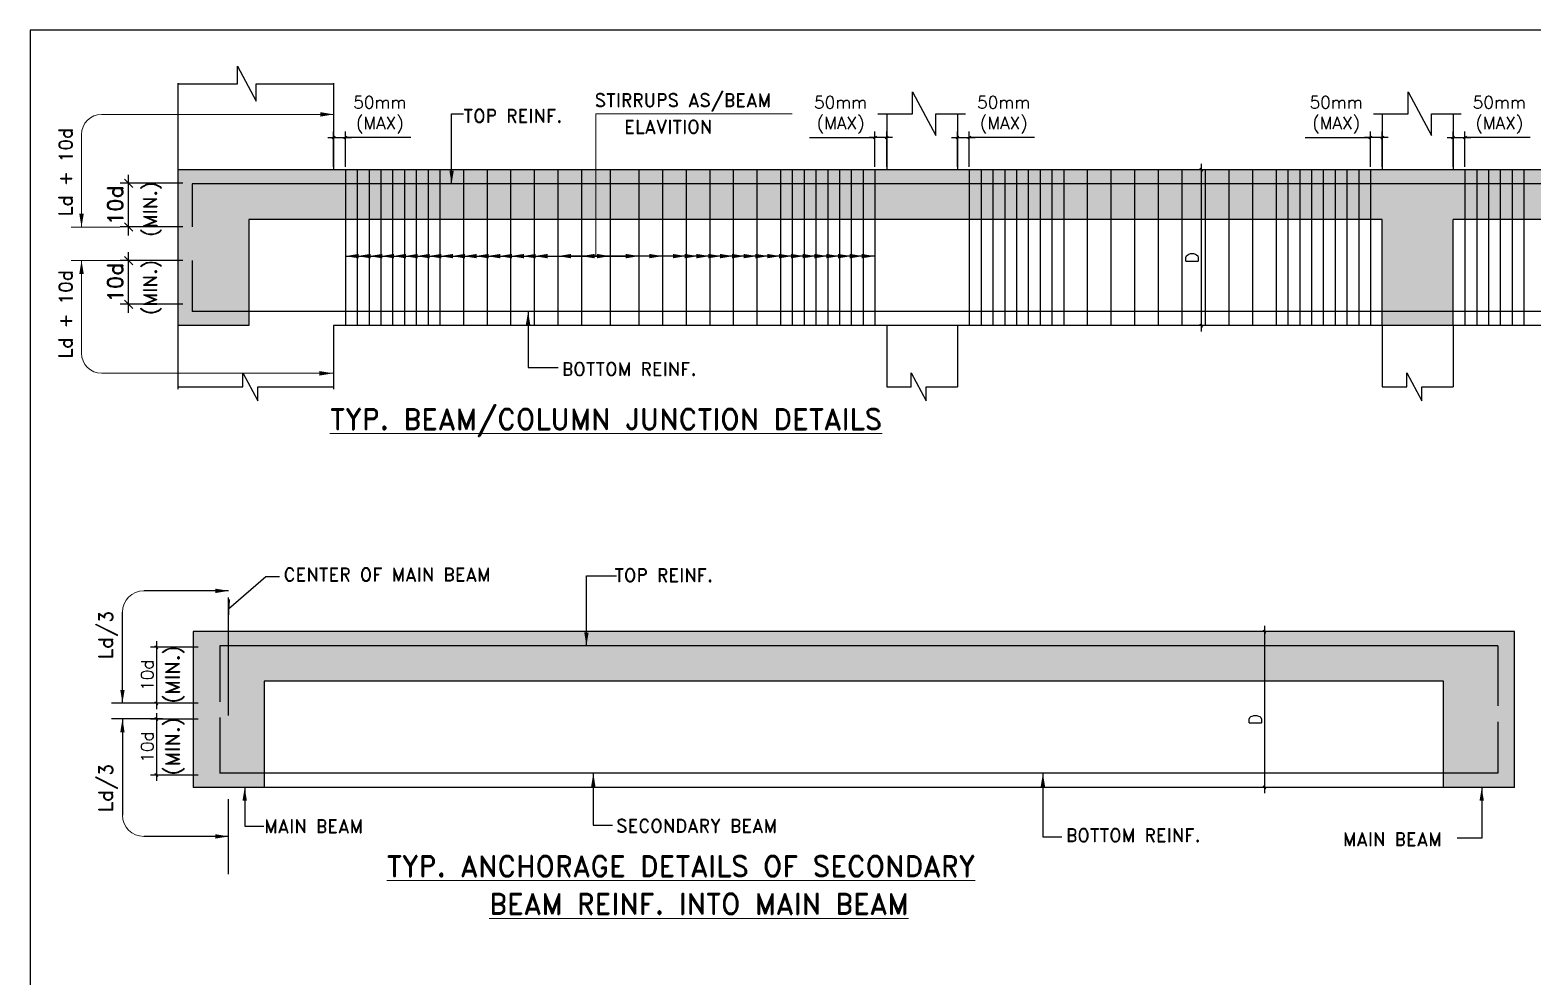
# Model space of a CAD drawing. Header units: millimetres. Extents: x 2061841 to 105821645, y -77612 to 48520811.
# Drawn here: x 2742622 to 2768096, y 43251 to 59297 of the extents above; entities that cross this region are included whole.
import ezdxf

# ---------------------------------------------------------------- set-up
doc = ezdxf.new("R2010")
doc.units = ezdxf.units.MM
doc.header["$LTSCALE"] = 10
doc.header["$MEASUREMENT"] = 0
for name, pattern in [('AUDIT_I_161129175419-4', [0]), ('AUDIT_I_161129175419-5', [0]), ('HIDDEN', [0.375, 0.25, -0.125])]:
    doc.linetypes.add(name, pattern=pattern)
for name, color, linetype in [('BAR', 1, 'Continuous'), ('BEAM HATCH', 252, 'Continuous'), ('BORDER', 5, 'Continuous'), ('DIM', 8, 'Continuous'), ('HATCH', 33, 'Continuous'), ('LINE', 4, 'Continuous'), ('TEXT1', 2, 'Continuous')]:
    doc.layers.add(name, color=color, linetype=linetype)
for name, color, linetype, lineweight in [('GEN-LEDAR', 3, 'Continuous', 0), ('TEXT', 2, 'Continuous', 25), ('TEXT 3', 1, 'Continuous', 18)]:
    doc.layers.add(name, color=color, linetype=linetype, lineweight=lineweight)
doc.styles.add('200', font='romand.shx', dxfattribs={"width": 0.8, "height": 225})
doc.styles.add('LOAD', font='romand.shx', dxfattribs={"height": 275})
doc.styles.add('MAH', font='romand.shx', dxfattribs={"height": 210})
doc.styles.add('RD', font='romand.shx', dxfattribs={"width": 0.9, "height": 225})
doc.dimstyles.new('GR1', dxfattribs={"dimtxt": 225, "dimasz": 125, "dimexe": 125, "dimexo": 100, "dimgap": 50, "dimtad": 1, "dimdec": 0, "dimzin": 3, "dimdsep": 46, "dimtxsty": '200', "dimblk1": 'OBLIQUE', "dimblk2": 'OBLIQUE', "dimsah": 1, "dimcen": 0.0625, "dimdle": 125, "dimclrd": 3, "dimclre": 3, "dimclrt": 2, "dimadec": 0, "dimazin": 0, "dimtfac": 1, "dimtdec": 0, "dimtix": 1, "dimtmove": 0, "dimatfit": 3, "dimfxl": 1, "dimtolj": 1, "dimtzin": 0, "dimarcsym": 0})
doc.dimstyles.new('MA', dxfattribs={"dimtxt": 210, "dimasz": 50, "dimexe": 100, "dimexo": 50, "dimgap": 50, "dimtad": 1, "dimdec": 0, "dimzin": 0, "dimdsep": 46, "dimtxsty": 'MAH', "dimblk1": 'OBLIQUE', "dimblk2": 'OBLIQUE', "dimsah": 1, "dimcen": 0.09, "dimdle": 100, "dimclrd": 3, "dimclre": 3, "dimclrt": 2, "dimadec": 0, "dimazin": 0, "dimtfac": 1, "dimtdec": 0, "dimtix": 1, "dimtofl": 0, "dimtmove": 0, "dimatfit": 3, "dimldrblk": 'OBLIQUE', "dimfxl": 1, "dimtolj": 1, "dimtzin": 0, "dimarcsym": 0})

# ---------------------------------------------------------------- blocks, each defined once
blk = doc.blocks.new('_Oblique')
at = {"color": 0, "linetype": 'ByBlock', "lineweight": -2}
blk.add_line((-0.5, -0.5), (0.5, 0.5), dxfattribs=at)
blk = doc.blocks.new('*D1805')
at = {"layer": 'Defpoints', "color": 0, "linetype": 'AUDIT_I_161129175419-5', "transparency": 16777216}
for p in [(2762775, 56930), (2762474, 54290), (2762775, 54290)]:
    blk.add_point(p, dxfattribs=at)
at = {"layer": 'DIM', "color": 3, "linetype": 'AUDIT_I_161129175419-5', "lineweight": -2, "transparency": 16777216}
for p, q in [((2762725, 56930), (2762374, 56930)), ((2762474, 57030), (2762474, 54190)), ((2762725, 54290), (2762374, 54290))]:
    blk.add_line(p, q, dxfattribs=at)
at = {"layer": 'DIM', "color": 3, "linetype": 'AUDIT_I_161129175419-5', "lineweight": -2, "transparency": 16777216, "xscale": 50, "yscale": 50, "zscale": 50}
for p, rotation in [((2762474, 56930), 90), ((2762474, 54290), 270)]:
    blk.add_blockref('_Oblique', p, dxfattribs=dict(at, rotation=rotation))
at = {"layer": 'DIM', "color": 2, "linetype": 'AUDIT_I_161129175419-5', "transparency": 16777216, "insert": (2762319, 55441), "char_height": 210, "attachment_point": 5, "rotation": 90, "style": 'MAH'}
blk.add_mtext('\\A1;D', dxfattribs=at)
blk = doc.blocks.new('*D1806')
at = {"color": 3, "lineweight": -2, "transparency": 16777216}
for p, q in [((2756942, 56980), (2756942, 57577)), ((2757142, 56980), (2757142, 57577)), ((2755835, 57477), (2756942, 57477)), ((2757242, 57477), (2756842, 57477))]:
    blk.add_line(p, q, dxfattribs=at)
at = {"layer": 'Defpoints', "color": 0, "linetype": 'AUDIT_I_161129175419-4', "transparency": 16777216}
for p in [(2756942, 57477), (2756942, 56930), (2757142, 56930)]:
    blk.add_point(p, dxfattribs=at)
at = {"color": 3, "linetype": 'AUDIT_I_161129175419-4', "lineweight": -2, "transparency": 16777216, "xscale": 50, "yscale": 50, "zscale": 50, "rotation": 180}
blk.add_blockref('_Oblique', (2756942, 57477), dxfattribs=at)
at = {"color": 3, "linetype": 'AUDIT_I_161129175419-4', "lineweight": -2, "transparency": 16777216, "xscale": 50, "yscale": 50, "zscale": 50}
blk.add_blockref('_Oblique', (2757142, 57477), dxfattribs=at)
at = {"color": 2, "linetype": 'AUDIT_I_161129175419-4', "transparency": 16777216, "insert": (2756360, 57862), "char_height": 210, "attachment_point": 5, "style": 'MAH'}
blk.add_mtext('\\A1;50mm\\P(MAX)', dxfattribs=at)
blk = doc.blocks.new('*D1763')
at = {"color": 3, "lineweight": -2, "transparency": 16777216}
for p, q in [((2747768, 56980), (2747768, 57577)), ((2747968, 56980), (2747968, 57577)), ((2747668, 57477), (2748068, 57477)), ((2749075, 57477), (2747968, 57477))]:
    blk.add_line(p, q, dxfattribs=at)
at = {"layer": 'Defpoints', "color": 0, "linetype": 'AUDIT_I_161129175419-4', "transparency": 16777216}
for p in [(2747968, 57477), (2747768, 56930), (2747968, 56930)]:
    blk.add_point(p, dxfattribs=at)
at = {"color": 3, "linetype": 'AUDIT_I_161129175419-4', "lineweight": -2, "transparency": 16777216, "xscale": 50, "yscale": 50, "zscale": 50, "rotation": 180}
blk.add_blockref('_Oblique', (2747768, 57477), dxfattribs=at)
at = {"color": 3, "linetype": 'AUDIT_I_161129175419-4', "lineweight": -2, "transparency": 16777216, "xscale": 50, "yscale": 50, "zscale": 50}
blk.add_blockref('_Oblique', (2747968, 57477), dxfattribs=at)
at = {"color": 2, "linetype": 'AUDIT_I_161129175419-4', "transparency": 16777216, "insert": (2748550, 57862), "char_height": 210, "attachment_point": 5, "style": 'MAH'}
blk.add_mtext('\\A1;50mm\\P(MAX)', dxfattribs=at)
blk = doc.blocks.new('*D1764')
at = {"color": 3, "lineweight": -2, "transparency": 16777216}
for p, q in [((2758342, 56980), (2758342, 57577)), ((2758542, 56980), (2758542, 57577)), ((2758242, 57477), (2758642, 57477)), ((2759650, 57477), (2758542, 57477))]:
    blk.add_line(p, q, dxfattribs=at)
at = {"layer": 'Defpoints', "color": 0, "linetype": 'AUDIT_I_161129175419-4', "transparency": 16777216}
for p in [(2758542, 57477), (2758342, 56930), (2758542, 56930)]:
    blk.add_point(p, dxfattribs=at)
at = {"color": 3, "linetype": 'AUDIT_I_161129175419-4', "lineweight": -2, "transparency": 16777216, "xscale": 50, "yscale": 50, "zscale": 50, "rotation": 180}
blk.add_blockref('_Oblique', (2758342, 57477), dxfattribs=at)
at = {"color": 3, "linetype": 'AUDIT_I_161129175419-4', "lineweight": -2, "transparency": 16777216, "xscale": 50, "yscale": 50, "zscale": 50}
blk.add_blockref('_Oblique', (2758542, 57477), dxfattribs=at)
at = {"color": 2, "linetype": 'AUDIT_I_161129175419-4', "transparency": 16777216, "insert": (2759125, 57862), "char_height": 210, "attachment_point": 5, "style": 'MAH'}
blk.add_mtext('\\A1;50mm\\P(MAX)', dxfattribs=at)
blk = doc.blocks.new('*D1765')
at = {"color": 3, "lineweight": -2, "transparency": 16777216}
for p, q in [((2765342, 56980), (2765342, 57577)), ((2765542, 56980), (2765542, 57577)), ((2764235, 57477), (2765342, 57477)), ((2765642, 57477), (2765242, 57477))]:
    blk.add_line(p, q, dxfattribs=at)
at = {"layer": 'Defpoints', "color": 0, "linetype": 'AUDIT_I_161129175419-4', "transparency": 16777216}
for p in [(2765342, 57477), (2765342, 56930), (2765542, 56930)]:
    blk.add_point(p, dxfattribs=at)
at = {"color": 3, "linetype": 'AUDIT_I_161129175419-4', "lineweight": -2, "transparency": 16777216, "xscale": 50, "yscale": 50, "zscale": 50, "rotation": 180}
blk.add_blockref('_Oblique', (2765342, 57477), dxfattribs=at)
at = {"color": 3, "linetype": 'AUDIT_I_161129175419-4', "lineweight": -2, "transparency": 16777216, "xscale": 50, "yscale": 50, "zscale": 50}
blk.add_blockref('_Oblique', (2765542, 57477), dxfattribs=at)
at = {"color": 2, "linetype": 'AUDIT_I_161129175419-4', "transparency": 16777216, "insert": (2764760, 57862), "char_height": 210, "attachment_point": 5, "style": 'MAH'}
blk.add_mtext('\\A1;50mm\\P(MAX)', dxfattribs=at)
blk = doc.blocks.new('*D1766')
at = {"color": 3, "lineweight": -2, "transparency": 16777216}
for p, q in [((2766742, 56980), (2766742, 57577)), ((2766942, 56980), (2766942, 57577)), ((2766642, 57477), (2767042, 57477)), ((2768050, 57477), (2766942, 57477))]:
    blk.add_line(p, q, dxfattribs=at)
at = {"layer": 'Defpoints', "color": 0, "linetype": 'AUDIT_I_161129175419-4', "transparency": 16777216}
for p in [(2766942, 57477), (2766742, 56930), (2766942, 56930)]:
    blk.add_point(p, dxfattribs=at)
at = {"color": 3, "linetype": 'AUDIT_I_161129175419-4', "lineweight": -2, "transparency": 16777216, "xscale": 50, "yscale": 50, "zscale": 50, "rotation": 180}
blk.add_blockref('_Oblique', (2766742, 57477), dxfattribs=at)
at = {"color": 3, "linetype": 'AUDIT_I_161129175419-4', "lineweight": -2, "transparency": 16777216, "xscale": 50, "yscale": 50, "zscale": 50}
blk.add_blockref('_Oblique', (2766942, 57477), dxfattribs=at)
at = {"color": 2, "linetype": 'AUDIT_I_161129175419-4', "transparency": 16777216, "insert": (2767525, 57862), "char_height": 210, "attachment_point": 5, "style": 'MAH'}
blk.add_mtext('\\A1;50mm\\P(MAX)', dxfattribs=at)
blk = doc.blocks.new('*D1767')
at = {"layer": 'Defpoints', "color": 0, "linetype": 'AUDIT_I_161129175419-5', "transparency": 16777216}
for p in [(2745520, 48839), (2744763, 47890), (2745520, 47890)]:
    blk.add_point(p, dxfattribs=at)
at = {"layer": 'TEXT1', "color": 3, "linetype": 'AUDIT_I_161129175419-5', "lineweight": -2, "transparency": 16777216}
for p, q in [((2744763, 48939), (2744763, 47790)), ((2745470, 48839), (2744663, 48839)), ((2745470, 47890), (2744663, 47890))]:
    blk.add_line(p, q, dxfattribs=at)
at = {"layer": 'TEXT1', "color": 3, "linetype": 'AUDIT_I_161129175419-5', "lineweight": -2, "transparency": 16777216, "xscale": 50, "yscale": 50, "zscale": 50}
for p, rotation in [((2744763, 48839), 90), ((2744763, 47890), 270)]:
    blk.add_blockref('_Oblique', p, dxfattribs=dict(at, rotation=rotation))
at = {"layer": 'TEXT1', "color": 2, "linetype": 'AUDIT_I_161129175419-5', "transparency": 16777216, "insert": (2744608, 48365), "char_height": 210, "attachment_point": 5, "rotation": 90, "style": 'MAH'}
blk.add_mtext('\\A1;10d', dxfattribs=at)
blk = doc.blocks.new('*D1768')
at = {"layer": 'Defpoints', "color": 0, "linetype": 'AUDIT_I_161129175419-5', "transparency": 16777216}
for p in [(2763848, 49103), (2763546, 46463), (2763848, 46463)]:
    blk.add_point(p, dxfattribs=at)
at = {"layer": 'DIM', "color": 3, "linetype": 'AUDIT_I_161129175419-5', "lineweight": -2, "transparency": 16777216}
for p, q in [((2763546, 49203), (2763546, 46363)), ((2763798, 49103), (2763446, 49103)), ((2763798, 46463), (2763446, 46463))]:
    blk.add_line(p, q, dxfattribs=at)
at = {"layer": 'DIM', "color": 3, "linetype": 'AUDIT_I_161129175419-5', "lineweight": -2, "transparency": 16777216, "xscale": 50, "yscale": 50, "zscale": 50}
for p, rotation in [((2763546, 49103), 90), ((2763546, 46463), 270)]:
    blk.add_blockref('_Oblique', p, dxfattribs=dict(at, rotation=rotation))
at = {"layer": 'DIM', "color": 2, "linetype": 'AUDIT_I_161129175419-5', "transparency": 16777216, "insert": (2763391, 47614), "char_height": 210, "attachment_point": 5, "rotation": 90, "style": 'MAH'}
blk.add_mtext('\\A1;D', dxfattribs=at)
blk = doc.blocks.new('*D1769')
at = {"layer": 'Defpoints', "color": 0, "linetype": 'AUDIT_I_161129175419-5', "transparency": 16777216}
for p in [(2745520, 47621), (2744763, 46673), (2745520, 46673)]:
    blk.add_point(p, dxfattribs=at)
at = {"layer": 'TEXT1', "color": 3, "linetype": 'AUDIT_I_161129175419-5', "lineweight": -2, "transparency": 16777216}
for p, q in [((2744763, 47721), (2744763, 46573)), ((2745470, 47621), (2744663, 47621)), ((2745470, 46673), (2744663, 46673))]:
    blk.add_line(p, q, dxfattribs=at)
at = {"layer": 'TEXT1', "color": 3, "linetype": 'AUDIT_I_161129175419-5', "lineweight": -2, "transparency": 16777216, "xscale": 50, "yscale": 50, "zscale": 50}
for p, rotation in [((2744763, 47621), 90), ((2744763, 46673), 270)]:
    blk.add_blockref('_Oblique', p, dxfattribs=dict(at, rotation=rotation))
at = {"layer": 'TEXT1', "color": 2, "linetype": 'AUDIT_I_161129175419-5', "transparency": 16777216, "insert": (2744608, 47147), "char_height": 210, "attachment_point": 5, "rotation": 90, "style": 'MAH'}
blk.add_mtext('\\A1;10d', dxfattribs=at)

msp = doc.modelspace()

# ---------------------------------------------------------------- hatches: boundary and pattern name
at = {"layer": 'BEAM HATCH', "linetype": 'AUDIT_I_161129175419-5'}
h = msp.add_hatch(color=252, dxfattribs=at)
h.paths.add_polyline_path([(2745127.6, 54290), (2746327.6, 54290), (2746327.6, 56090), (2747196.7, 56090), (2747196.7, 56930), (2745127.6, 56930), (2745127.6, 54290)])
h.paths.add_polyline_path([(2758342.1, 56090), (2765542.1, 56090), (2765542.1, 54290), (2766742.1, 54290), (2766742.1, 56090), (2771016.4, 56090), (2771016.4, 56930), (2747767.6, 56930), (2747196.7, 56930), (2747196.7, 56090), (2758342.1, 56090)])
msp.add_hatch(color=252, dxfattribs=at).paths.add_polyline_path([(2745388.3, 49103.3), (2745388.3, 46463.3), (2746588.3, 46463.3), (2746588.3, 48263.3), (2766581.3, 48263.3), (2766581.3, 46463.3), (2767781.3, 46463.3), (2767781.3, 49103.3), (2745388.3, 49103.3)])

# ---------------------------------------------------------------- linework, layer by layer
at = {"color": 3, "linetype": 'AUDIT_I_161129175419-4', "ltscale": 800}
for p, q in [((2744291.5, 55818.5), (2744291.5, 56844.5)), ((2745213.1, 56702), (2744149, 56702)), ((2745213.1, 55961), (2744149, 55961)), ((2744291.5, 54507.5), (2744291.5, 55533.5)), ((2745213.1, 55391), (2744149, 55391)), ((2745213.1, 54650), (2744149, 54650))]:
    msp.add_line(p, q, dxfattribs=at)
at = {"layer": 'BAR', "linetype": 'AUDIT_I_161129175419-5', "ltscale": 800}
for p, q in [((2747967.6, 56930), (2747967.6, 54290)), ((2748167.6, 56930), (2748167.6, 54290)), ((2748367.6, 56930), (2748367.6, 54290)), ((2748567.6, 56930), (2748567.6, 54290)), ((2748767.6, 56930), (2748767.6, 54290)), ((2748967.6, 56930), (2748967.6, 54290)), ((2749167.6, 56930), (2749167.6, 54290)), ((2749367.6, 56930), (2749367.6, 54290)), ((2749567.6, 56930), (2749567.6, 54290)), ((2749967.6, 56930), (2749967.6, 54290)), ((2750367.6, 56930), (2750367.6, 54290)), ((2750767.6, 56930), (2750767.6, 54290)), ((2751167.6, 56930), (2751167.6, 54290)), ((2751567.6, 56930), (2751567.6, 54290)), ((2751967.6, 56930), (2751967.6, 54290)), ((2752454.8, 56930), (2752454.8, 54290)), ((2752454.8, 56930), (2752454.8, 54290)), ((2752942.1, 56930), (2752942.1, 54290)), ((2753342.1, 56930), (2753342.1, 54290)), ((2753742.1, 56930), (2753742.1, 54290)), ((2754142.1, 56930), (2754142.1, 54290)), ((2754542.1, 56930), (2754542.1, 54290)), ((2754942.1, 56930), (2754942.1, 54290)), ((2755342.1, 56930), (2755342.1, 54290)), ((2755542.1, 56930), (2755542.1, 54290)), ((2755742.1, 56930), (2755742.1, 54290)), ((2755942.1, 56930), (2755942.1, 54290)), ((2756142.1, 56930), (2756142.1, 54290)), ((2756342.1, 56930), (2756342.1, 54290)), ((2756542.1, 56930), (2756542.1, 54290)), ((2756742.1, 56930), (2756742.1, 54290)), ((2756942.1, 56930), (2756942.1, 54290)), ((2758542.1, 56930), (2758542.1, 54290)), ((2758742.1, 56930), (2758742.1, 54290)), ((2758942.1, 56930), (2758942.1, 54290)), ((2759142.1, 56930), (2759142.1, 54290)), ((2759342.1, 56930), (2759342.1, 54290)), ((2759542.1, 56930), (2759542.1, 54290)), ((2759742.1, 56930), (2759742.1, 54290)), ((2759942.1, 56930), (2759942.1, 54290)), ((2760142.1, 56930), (2760142.1, 54290)), ((2760542.1, 56930), (2760542.1, 54290)), ((2760942.1, 56930), (2760942.1, 54290)), ((2761342.1, 56930), (2761342.1, 54290)), ((2761742.1, 56930), (2761742.1, 54290)), ((2762142.1, 56930), (2762142.1, 54290)), ((2762542.1, 56930), (2762542.1, 54290)), ((2762942.1, 56930), (2762942.1, 54290)), ((2763342.1, 56930), (2763342.1, 54290)), ((2763742.1, 56930), (2763742.1, 54290)), ((2763942.1, 56930), (2763942.1, 54290)), ((2764142.1, 56930), (2764142.1, 54290)), ((2764342.1, 56930), (2764342.1, 54290)), ((2764542.1, 56930), (2764542.1, 54290)), ((2764742.1, 56930), (2764742.1, 54290)), ((2764942.1, 56930), (2764942.1, 54290)), ((2765142.1, 56930), (2765142.1, 54290)), ((2765342.1, 56930), (2765342.1, 54290)), ((2766942.1, 56930), (2766942.1, 54290)), ((2767142.1, 56930), (2767142.1, 54290)), ((2767342.1, 56930), (2767342.1, 54290)), ((2767542.1, 56930), (2767542.1, 54290)), ((2767742.1, 56930), (2767742.1, 54290)), ((2767942.1, 56930), (2767942.1, 54290)), ((2771016.4, 56690), (2745367.6, 56690)), ((2745367.6, 56690), (2745367.6, 55961)), ((2745367.6, 55391), (2745367.6, 54530)), ((2771016.4, 54530), (2745367.6, 54530)), ((2767500.4, 48863.3), (2745840.5, 48863.3)), ((2745840.5, 48863.3), (2745840.5, 47914.7)), ((2767500.4, 48863.3), (2767500.4, 47843.2)), ((2745840.5, 47645.6), (2745840.5, 46703.3)), ((2767500.4, 47573.4), (2767500.4, 46703.3)), ((2767500.4, 46703.3), (2745840.5, 46703.3))]:
    msp.add_line(p, q, dxfattribs=at)
at = {"layer": 'BORDER'}
msp.add_lwpolyline([(2742621.9, -702.5), (2832621.9, -702.5), (2832621.9, 59297.5), (2742621.9, 59297.5)], close=True, dxfattribs=at)
at = {"layer": 'Defpoints', "color": 0, "linetype": 'AUDIT_I_161129175419-4'}
for p in [(2744291.5, 56702), (2744291.5, 55391)]:
    msp.add_point(p, dxfattribs=at)
at = {"layer": 'DIM', "color": 3, "linetype": 'HIDDEN', "ltscale": 800}
msp.add_line((2745988.3, 47683.4), (2745988.3, 49942.5), dxfattribs=at)
at = {"layer": 'DIM', "linetype": 'AUDIT_I_161129175419-5', "ltscale": 800}
msp.add_line((2745988.3, 44994.6), (2745988.3, 46263.8), dxfattribs=at)
at = {"layer": 'GEN-LEDAR', "linetype": 'AUDIT_I_161129175419-5', "ltscale": 800}
for p, q in [((2743836.2, 57868.4), (2747767.6, 57868.4)), ((2752213.7, 55466.6), (2752213.7, 57880.2)), ((2752213.7, 57880.2), (2755537.6, 57880.2)), ((2743494.2, 55957.9), (2743494.2, 57526.4)), ((2744145.1, 55957.9), (2743317.9, 55957.9)), ((2744145.1, 55391), (2743317.9, 55391)), ((2743494.2, 55391), (2743494.2, 53822.4)), ((2743836.2, 53480.4), (2747760.4, 53480.4))]:
    msp.add_line(p, q, dxfattribs=at)
at = {"layer": 'GEN-LEDAR', "linetype": 'AUDIT_I_161129175419-5'}
for centre, radius, start, end in [((2743836.2, 57526.4), 342, 90, 180), ((2743836.2, 53822.4), 342, 180, 270), ((2744547.8, 49434.3), 360, 90, 180), ((2744547.8, 45992.8), 360, 180, 270)]:
    msp.add_arc(centre, radius, start, end, dxfattribs=at)
for points in [[(2747539.6, 57906.4), (2747539.6, 57830.4), (2747767.6, 57868.4)], [(2743456.2, 56185.9), (2743532.2, 56185.9), (2743494.2, 55957.9)], [(2743456.2, 55163), (2743532.2, 55163), (2743494.2, 55391)], [(2747527, 53442.4), (2747527, 53518.4), (2747755, 53480.4)]]:
    msp.add_solid(points, dxfattribs=at)
at = {"layer": 'HATCH', "color": 3, "linetype": 'AUDIT_I_161129175419-5', "ltscale": 800}
for p, q in [((2744872.9, 47890.5), (2744002.3, 47890.5)), ((2744872.9, 47622.6), (2744002.3, 47622.6))]:
    msp.add_line(p, q, dxfattribs=at)
at = {"layer": 'LINE', "linetype": 'AUDIT_I_161129175419-5', "ltscale": 800}
for p, q in [((2746137.2, 58688.2), (2746453.7, 58095.2)), ((2746137.2, 58389), (2746137.2, 58688.2)), ((2745127.6, 58399.5), (2745127.6, 53214.2)), ((2745127.6, 58389), (2746137.2, 58389)), ((2746453.7, 58389), (2747767.6, 58389)), ((2746453.7, 58095.2), (2746453.7, 58389)), ((2747767.6, 58399.5), (2747767.6, 56930)), ((2757578.1, 58250.6), (2757973.7, 57509.3)), ((2757578.1, 57876.6), (2757578.1, 58250.6)), ((2765978.1, 57876.6), (2765978.1, 58250.6)), ((2765978.1, 58250.6), (2766373.7, 57509.3)), ((2756994.4, 57876.6), (2757578.1, 57876.6)), ((2757142.1, 57876.6), (2757142.1, 56930)), ((2757973.7, 57509.3), (2757973.7, 57876.6)), ((2757973.7, 57876.6), (2758477.1, 57876.6)), ((2758342.1, 57876.6), (2758342.1, 56930)), ((2765394.4, 57876.6), (2765978.1, 57876.6)), ((2765542.1, 57876.6), (2765542.1, 56930)), ((2766373.7, 57876.6), (2766877.1, 57876.6)), ((2766373.7, 57509.3), (2766373.7, 57876.6)), ((2766742.1, 57876.6), (2766742.1, 56930)), ((2747767.6, 56930), (2745127.6, 56930)), ((2771016.4, 56930), (2747767.6, 56930)), ((2758342.1, 56090), (2746327.6, 56090)), ((2746327.6, 56090), (2746327.6, 54290)), ((2765542.1, 56090), (2758342.1, 56090)), ((2765542.1, 54290), (2765542.1, 56090)), ((2771016.4, 56090), (2766742.1, 56090)), ((2766742.1, 54290), (2766742.1, 56090)), ((2746327.6, 54290), (2745127.6, 54290)), ((2771016.4, 54290), (2747767.6, 54290)), ((2747767.6, 54290), (2747767.6, 53214.2)), ((2757142.1, 54290), (2757142.1, 53249.2)), ((2758342.1, 54290), (2758342.1, 53249.2)), ((2765542.1, 54290), (2765542.1, 53249.2)), ((2766742.1, 54290), (2766742.1, 53249.2)), ((2745127.6, 53249.2), (2746229.9, 53249.2)), ((2746229.9, 53249.2), (2746229.9, 53488.6)), ((2746229.9, 53488.6), (2746483.1, 53014.2)), ((2746483.1, 53014.2), (2746483.1, 53249.2)), ((2746483.1, 53249.2), (2747767.6, 53249.2)), ((2757142.1, 53249.2), (2757557.8, 53249.2)), ((2757557.8, 53249.2), (2757557.8, 53488.6)), ((2757557.8, 53488.6), (2757810.9, 53014.2)), ((2757810.9, 53014.2), (2757810.9, 53249.2)), ((2757810.9, 53249.2), (2758342.1, 53249.2)), ((2765542.1, 53249.2), (2765957.8, 53249.2)), ((2765957.8, 53249.2), (2765957.8, 53488.6)), ((2765957.8, 53488.6), (2766210.9, 53014.2)), ((2766210.9, 53014.2), (2766210.9, 53249.2)), ((2766210.9, 53249.2), (2766742.1, 53249.2)), ((2767781.3, 49103.3), (2745388.3, 49103.3)), ((2745388.3, 49103.3), (2745388.3, 46463.3)), ((2767781.3, 46463.3), (2767781.3, 49103.3)), ((2766581.3, 48263.3), (2746588.3, 48263.3)), ((2746588.3, 48263.3), (2746588.3, 46463.3)), ((2766581.3, 46463.3), (2766581.3, 48263.3)), ((2746588.3, 46463.3), (2745388.3, 46463.3)), ((2767781.3, 46463.3), (2746588.3, 46463.3))]:
    msp.add_line(p, q, dxfattribs=at)

# ---------------------------------------------------------------- block references
at = {"color": 3, "linetype": 'AUDIT_I_161129175419-4', "xscale": 142.5, "yscale": 142.5, "zscale": 142.5}
for p, rotation in [((2744291.5, 56702), 90), ((2744291.5, 55961), 270), ((2744291.5, 55391), 90), ((2744291.5, 54650), 270)]:
    msp.add_blockref('_Oblique', p, dxfattribs=dict(at, rotation=rotation))

# ---------------------------------------------------------------- texts
at = {"color": 2, "linetype": 'AUDIT_I_161129175419-4', "char_height": 261.25, "attachment_point": 5, "rotation": 90, "style": 'LOAD'}
for insert in [(2744065.9, 56331.5), (2744065.9, 55020.5)]:
    msp.add_mtext('\\A1;10d', dxfattribs=dict(at, insert=insert))
at = {"layer": 'LINE', "color": 2, "linetype": 'AUDIT_I_161129175419-5', "style": 'RD'}
for s, height, p in [('Ld + 10d', 228, (2743339.7, 56141.4)), ('(MIN.)', 228, (2744770.8, 55803.9)), ('(MIN.)', 228, (2744770.8, 54477.1)), ('Ld + 10d', 228, (2743339.7, 53730.9)), ('Ld/3', 240, (2744025.1, 48635.7)), ('(MIN.)', 240, (2745155.2, 47893.8)), ('(MIN.)', 240, (2745155.2, 46676)), ('Ld/3', 240, (2744025.1, 46043))]:
    msp.add_text(s, height=height, rotation=90, dxfattribs=at).set_placement(p)
at = {"layer": 'TEXT', "color": 2, "linetype": 'AUDIT_I_161129175419-5', "style": 'RD'}
for s, p in [('STIRRUPS AS/BEAM ', (2752192.6, 57995.9)), ('TOP REINF.', (2749967.8, 57729.4)), ('ELAVITION', (2752690.6, 57547.2)), ('BOTTOM REINF.', (2751636.5, 53441.1)), ('CENTER OF MAIN BEAM', (2746917.9, 49956.9)), ('TOP REINF.', (2752523.6, 49945.5)), ('MAIN BEAM', (2746588.6, 45691.6)), ('SECONDARY BEAM', (2752555.7, 45700.8)), ('BOTTOM REINF.', (2760179.9, 45539)), ('MAIN BEAM', (2764872, 45473.1))]:
    msp.add_text(s, height=225, dxfattribs=at).set_placement(p)
at = {"layer": 'TEXT 3', "linetype": 'AUDIT_I_161129175419-5', "ltscale": 30, "style": 'RD'}
for s, p in [('%%UTYP. BEAM/COLUMN JUNCTION DETAILS', (2747705.7, 52531.1)), ('%%UTYP. ANCHORAGE DETAILS OF SECONDARY', (2748668.9, 44953.6)), ('%%UBEAM REINF. INTO MAIN BEAM', (2750404.3, 44313.1))]:
    msp.add_text(s, height=350, dxfattribs=at).set_placement(p)

# ---------------------------------------------------------------- dimensions: what is measured, and where the dimension line sits
at = {"color": 2, "linetype": 'AUDIT_I_161129175419-4'}
for base, p1, p2, picture, middle in [((2747967.6, 57476.7), (2747767.6, 56930), (2747967.6, 56930), '*D1763', (2748550.1, 57008.4)), ((2758542.1, 57476.7), (2758342.1, 56930), (2758542.1, 56930), '*D1764', (2759124.6, 57008.4)), ((2766942.1, 57476.7), (2766742.1, 56930), (2766942.1, 56930), '*D1766', (2767524.6, 57008.4))]:
    dim = msp.add_linear_dim(base=base, p1=p1, p2=p2, text='50mm\\P(MAX)', dimstyle='MA', override={"dimtmove": 1, "dimfxl": 1.5}, dxfattribs=at)
    dim.commit()
    dim.dimension.update_dxf_attribs({"geometry": picture, "text_midpoint": middle, "dimtype": 160})
for base, p1, p2, picture, middle in [((2756942.1, 57476.7), (2757142.1, 56930), (2756942.1, 56930), '*D1806', (2756359.6, 57008.4)), ((2765342.1, 57476.7), (2765542.1, 56930), (2765342.1, 56930), '*D1765', (2764759.6, 57008.4))]:
    dim = msp.add_linear_dim(base=base, p1=p1, p2=p2, angle=180, text='50mm\\P(MAX)', dimstyle='MA', override={"dimtmove": 1, "dimfxl": 1.5}, dxfattribs=at)
    dim.commit()
    dim.dimension.update_dxf_attribs({"geometry": picture, "text_midpoint": middle, "dimtype": 160})
at = {"layer": 'DIM', "linetype": 'AUDIT_I_161129175419-5'}
for base, p1, p2, picture, middle in [((2762473.8, 54290), (2762775.3, 56930), (2762775.3, 54290), '*D1805', (2762473.8, 55440.7)), ((2763546, 46463.3), (2763847.6, 49103.3), (2763847.6, 46463.3), '*D1768', (2763546, 47614.1))]:
    dim = msp.add_linear_dim(base=base, p1=p1, p2=p2, angle=90, text='D', dimstyle='MA', dxfattribs=at)
    dim.commit()
    dim.dimension.update_dxf_attribs({"geometry": picture, "text_midpoint": middle, "dimtype": 160})
at = {"layer": 'TEXT1', "linetype": 'AUDIT_I_161129175419-5'}
for base, p1, p2, picture, middle in [((2744762.8, 47890.5), (2745520, 48839), (2745520, 47890.5), '*D1767', (2744762.8, 48364.8)), ((2744762.8, 46672.7), (2745520, 47621.3), (2745520, 46672.7), '*D1769', (2744762.8, 47147))]:
    dim = msp.add_linear_dim(base=base, p1=p1, p2=p2, angle=90, text='10d', dimstyle='MA', dxfattribs=at)
    dim.commit()
    dim.dimension.update_dxf_attribs({"geometry": picture, "text_midpoint": middle, "dimtype": 160})

# ---------------------------------------------------------------- leaders
at = {"layer": 'DIM', "linetype": 'AUDIT_I_161129175419-5'}
msp.add_leader([(2745988.3, 49489.9), (2746620.7, 50039), (2746849.4, 50039)], dimstyle='MA', override={"dimasz": 225, "dimtad": 0}, dxfattribs=at)
at = {"layer": 'GEN-LEDAR', "linetype": 'AUDIT_I_161129175419-5'}
for points in [[(2749767, 56690), (2749767, 57876.2), (2749969.1, 57876.2)], [(2747967.6, 55466.6), (2749090.6, 55466.6)], [(2748167.6, 55466.6), (2749290.6, 55466.6)], [(2748367.6, 55466.6), (2749490.6, 55466.6)], [(2748567.6, 55466.6), (2749690.6, 55466.6)], [(2748767.6, 55466.6), (2749890.6, 55466.6)], [(2748967.6, 55466.6), (2750090.6, 55466.6)], [(2749167.6, 55466.6), (2750290.6, 55466.6)], [(2749367.6, 55466.6), (2750490.6, 55466.6)], [(2749567.6, 55466.6), (2750690.6, 55466.6)], [(2749767.6, 55466.6), (2750890.6, 55466.6)], [(2749967.6, 55466.6), (2751090.6, 55466.6)], [(2750167.6, 55466.6), (2751290.6, 55466.6)], [(2750367.6, 55466.6), (2751490.6, 55466.6)], [(2750567.6, 55466.6), (2751690.6, 55466.6)], [(2750767.6, 55466.6), (2751890.6, 55466.6)], [(2750967.6, 55466.6), (2752090.6, 55466.6)], [(2751167.6, 55466.6), (2752290.6, 55466.6)], [(2751567.6, 55466.6), (2752361.1, 55466.6)], [(2752454.8, 55466.6), (2751661.3, 55466.6)], [(2751964.4, 55466.6), (2752757.9, 55466.6)], [(2751967.6, 55466.6), (2752361.1, 55466.6)], [(2752945.3, 55466.6), (2752151.8, 55466.6)], [(2753342.1, 55466.6), (2752548.6, 55466.6)], [(2752942.1, 55466.6), (2752548.6, 55466.6)], [(2753742.1, 55466.6), (2752619.1, 55466.6)], [(2753942.1, 55466.6), (2752819.1, 55466.6)], [(2754142.1, 55466.6), (2753019.1, 55466.6)], [(2754342.1, 55466.6), (2753219.1, 55466.6)], [(2754542.1, 55466.6), (2753419.1, 55466.6)], [(2754742.1, 55466.6), (2753619.1, 55466.6)], [(2754942.1, 55466.6), (2753819.1, 55466.6)], [(2755142.1, 55466.6), (2754019.1, 55466.6)], [(2755342.1, 55466.6), (2754219.1, 55466.6)], [(2755542.1, 55466.6), (2754419.1, 55466.6)], [(2755742.1, 55466.6), (2754619.1, 55466.6)], [(2755942.1, 55466.6), (2754819.1, 55466.6)], [(2756142.1, 55466.6), (2755019.1, 55466.6)], [(2756342.1, 55466.6), (2755219.1, 55466.6)], [(2756542.1, 55466.6), (2755419.1, 55466.6)], [(2756742.1, 55466.6), (2755619.1, 55466.6)], [(2756942.1, 55466.6), (2755819.1, 55466.6)], [(2751063.7, 54530), (2751063.7, 53580.8), (2751573.4, 53580.8)], [(2752052.3, 48863.3), (2752054.1, 50049.5), (2752562, 50049.5)], [(2745988.3, 49794.3), (2744547.8, 49794.3)], [(2744187.8, 47890.5), (2744187.8, 49434.3)], [(2744187.8, 47622.2), (2744187.8, 45992.4)], [(2752169, 46703.3), (2752169, 45824.3), (2752492.5, 45824.3)], [(2759789.4, 46703.3), (2759789.4, 45627.7), (2760112.8, 45627.7)], [(2746260, 46463.3), (2746260, 45805.6), (2746583.5, 45805.6)], [(2767227.6, 46462), (2767227.6, 45602.9), (2766811.1, 45602.9)], [(2745988.3, 45632.4), (2744547.8, 45632.4)]]:
    msp.add_leader(points, dimstyle='GR1', override={"dimasz": 225}, dxfattribs=at)

doc.saveas('drawing.dxf')
